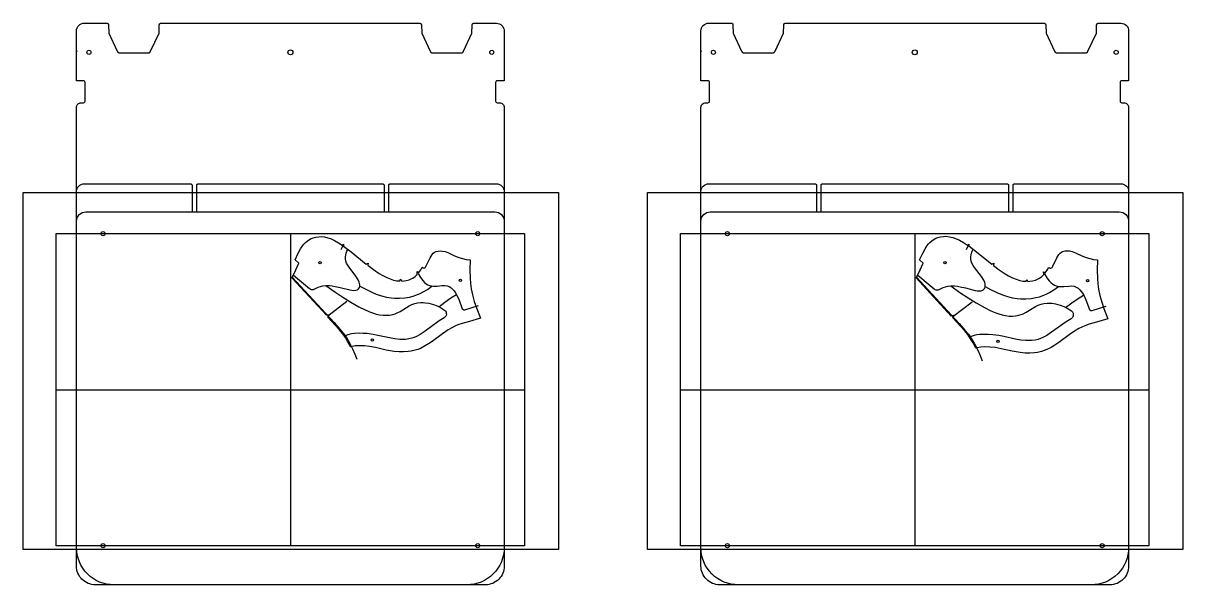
# Model space of a CAD drawing. Extents: x 1404 to 5287, y 970 to 2130.
# Drawn here: x 1745 to 2487, y 1770 to 2130 of the extents above; entities that cross this region are included whole.
import ezdxf

# ---------------------------------------------------------------- set-up
doc = ezdxf.new("R2010")
doc.units = 0
doc.header["$MEASUREMENT"] = 0
doc.layers.get('0').update_dxf_attribs({"linetype": 'CONTINUOUS'})
for name, color, linetype in [('1', 7, 'CONTINUOUS'), ('13', 7, 'CONTINUOUS'), ('8', 7, 'CONTINUOUS'), ('____78', 3, 'CONTINUOUS'), ('____79', 6, 'CONTINUOUS'), ('________', 1, 'CONTINUOUS'), ('___挂钉孔___', 3, 'CONTINUOUS'), ('车缝线', 5, 'CONTINUOUS')]:
    doc.layers.add(name, color=color, linetype=linetype)
doc.layers.get('0').off()
doc.styles.get("Standard").update_dxf_attribs({"font": 'txt', "bigfont": 'gbcbig.shx'})

# ---------------------------------------------------------------- blocks, each defined once
blk = doc.blocks.new('后领口内外-4_5', base_point=(-1770.46375, 203.25488))
at = {"layer": '1', "color": 7}
blk.add_lwpolyline([(-1713.7524, 215.7071), (-1714.771, 209.2848), (-1715.3831, 204.0239), (-1715.6053, 200.6294), (-1715.6459, 197.2307), (-1715.4237, 193.2556), (-1714.8395, 188.7804), (-1714.0413, 184.7057), (-1712.4651, 177.7672), (-1719.7494, 176.6345), (-1724.4807, 175.9978), (-1727.2865, 175.4547), (-1729.3787, 174.8791), (-1731.4287, 174.1626), (-1733.8757, 173.1212), (-1737.8376, 171.1265), (-1745.1117, 167.237), (-1747.6803, 165.9883), (-1750.3125, 164.8769), (-1753.2231, 163.9098), (-1754.9093, 163.4903), (-1756.6174, 163.1788), (-1759.225, 162.9294), (-1761.1943, 162.9067), (-1764.1477, 163.112), (-1767.0713, 163.5732), (-1770.1106, 164.2996), (-1772.5989, 165.0535), (-1775.0541, 165.9077), (-1781.6689, 168.4069), (-1785.376, 169.617), (-1788.5256, 170.4236), (-1791.7363, 170.9918), (-1794.2303, 171.2079), (-1796.4177, 171.1154), (-1797.2822, 170.9775), (-1798.5814, 174.5287), (-1799.8373, 177.4138), (-1801.2666, 180.2104), (-1802.9865, 183.0908), (-1809.0718, 192.036), (-1808.1854, 193.3796), (-1809.9232, 193.2709), (-1828.4623, 220.1639), (-1826.5909, 222.6671), (-1822.7924, 228.8776), (-1824.8281, 231.2905), (-1822.243, 235.2054), (-1820.4033, 237.7001), (-1818.7045, 239.6214), (-1817.7695, 240.4977), (-1816.7676, 241.2974), (-1815.5416, 242.0969), (-1813.8114, 242.9466), (-1812.6423, 243.3595), (-1811.4409, 243.6579), (-1809.6703, 243.8769), (-1807.7288, 243.8494), (-1806.2754, 243.6634), (-1804.1322, 243.1453), (-1802.0737, 242.374), (-1800.3848, 241.5289), (-1798.1525, 240.1174), (-1795.786, 238.2879), (-1793.6455, 236.3969), (-1792.6764, 236.8522), (-1792.9185, 235.711), (-1788.6296, 231.3364), (-1780.0515, 222.1876), (-1778.7781, 222.5965), (-1779.2158, 221.3262), (-1775.991, 218.1405), (-1772.6024, 215.1068), (-1770.6162, 213.5122), (-1768.2782, 211.8623), (-1766.2335, 210.6547), (-1764.09, 209.6445), (-1762.1801, 208.9703), (-1760.2079, 208.4922), (-1759.5437, 209.5896), (-1759.0214, 208.3108), (-1757.7615, 208.2068), (-1756.1958, 208.2091), (-1754.1591, 208.4525), (-1752.8834, 208.7663), (-1751.6511, 209.2129), (-1750.0452, 210.0504), (-1748.566, 211.1042), (-1748.4961, 213.006), (-1747.4481, 212.1039), (-1746.0381, 213.6625), (-1744.8889, 215.1949), (-1744.4615, 214.8136), (-1744.038, 214.6352), (-1743.5704, 214.5985), (-1743.1135, 214.7035), (-1742.7207, 214.9422), (-1742.1495, 215.6976), (-1738.9924, 220.49), (-1738.2113, 221.4841), (-1737.3447, 222.4097), (-1736.5317, 223.0926), (-1735.6239, 223.6258), (-1734.6075, 223.9555), (-1733.2267, 224.1031), (-1731.844, 224.0102), (-1730.4976, 223.7132), (-1728.8927, 223.1037), (-1726.9403, 222.0542), (-1723.2366, 219.6507), (-1720.7047, 218.1749), (-1718.4996, 217.1271), (-1716.2111, 216.2989), (-1713.7524, 215.7071)], dxfattribs=at)
at = {"layer": '13', "color": 7}
for centre in [(-1809.23596, 227.24919), (-1721.77185, 203.60796), (-1782.89111, 173.47896)]:
    blk.add_circle(centre, 0.75, dxfattribs=at)
at = {"layer": '8', "color": 1}
for points in [[(-1827.2324, 221.7561), (-1821.6787, 215.4326), (-1818.3201, 211.7824), (-1817.8967, 211.4091), (-1817.4048, 211.1161), (-1816.8596, 210.9252), (-1816.2886, 210.8375), (-1815.7167, 210.8649), (-1812.5085, 211.7847), (-1810.9912, 212.087), (-1809.4629, 212.2381), (-1807.5199, 212.1788), (-1805.329, 211.8309), (-1803.5157, 211.3736), (-1801.7288, 210.8176), (-1798.6547, 209.7045), (-1792.8484, 207.287), (-1791.5702, 206.8741), (-1790.2451, 206.5895), (-1789.0143, 206.5077), (-1787.968, 206.7116), (-1787.1512, 207.1839), (-1786.5043, 207.8916), (-1786.1304, 208.6943), (-1785.9569, 209.6952), (-1785.9723, 210.5658), (-1786.0977, 211.4315), (-1786.5475, 212.9963), (-1787.6704, 215.3978), (-1791.2222, 221.7036), (-1791.8881, 223.0758), (-1792.4697, 224.6497), (-1792.7559, 225.9801), (-1792.8053, 227.3225), (-1792.585, 228.6719), (-1792.231, 229.7805), (-1791.7668, 230.856), (-1791.1281, 232.0594), (-1790.4053, 233.201)], [(-1793.2805, 236.0553), (-1794.1411, 234.7935), (-1794.9178, 233.4759)], [(-1828.1345, 220.5701), (-1805.6976, 188.0241), (-1802.5555, 183.34), (-1800.8292, 180.4528), (-1799.2247, 177.2934), (-1797.738, 173.759), (-1796.3352, 169.6628), (-1795.3495, 166.1676), (-1794.4995, 162.6122)], [(-1807.5502, 212.1819), (-1802.4927, 207.3722), (-1797.7803, 203.2), (-1793.1904, 199.3896), (-1788.4523, 195.7502), (-1784.7495, 193.17), (-1781.6312, 191.298), (-1779.9099, 190.4149), (-1778.1382, 189.6295), (-1776.1174, 188.8939), (-1773.78, 188.2669), (-1771.795, 187.9354), (-1769.7888, 187.8031), (-1767.5685, 187.9129), (-1766.1577, 188.1296), (-1764.7753, 188.4622), (-1762.7721, 189.1598), (-1756.5958, 191.8176), (-1754.6725, 192.4407), (-1752.7034, 192.8596), (-1751.042, 193.0128), (-1748.8411, 192.9528), (-1747.434, 192.7683), (-1746.048, 192.4774), (-1743.7896, 191.7723), (-1741.0044, 190.5482), (-1738.8577, 189.3704), (-1736.8334, 188.0143), (-1734.5688, 186.0909), (-1733.9954, 185.3369), (-1733.6947, 184.5202), (-1733.6384, 183.9516), (-1733.6892, 183.378), (-1734.0054, 182.476), (-1734.3015, 182.0297), (-1734.673, 181.6548), (-1735.4785, 181.1541), (-1738.8463, 179.6063), (-1748.7449, 174.3645), (-1752.0437, 172.805), (-1754.6941, 171.8162), (-1756.2283, 171.3923), (-1757.7876, 171.0928), (-1759.7063, 170.9158), (-1761.8878, 170.9402), (-1763.7053, 171.1181), (-1765.5054, 171.4184), (-1768.5242, 172.1638), (-1771.8146, 173.2429), (-1778.96, 175.9344), (-1781.8356, 176.9061), (-1785.6691, 177.9785), (-1788.1707, 178.5195), (-1790.7026, 178.9248), (-1793.6412, 179.187), (-1795.5319, 179.1989), (-1797.4097, 179.0537), (-1799.8511, 178.5955)], [(-1786.1006, 208.7952), (-1783.002, 206.5169), (-1779.4215, 204.0968), (-1776.3301, 202.2623), (-1773.113, 200.6528), (-1770.0657, 199.4289), (-1767.2605, 198.5514), (-1765.1166, 198.0373), (-1761.9578, 197.5264), (-1758.5635, 197.312), (-1755.4912, 197.4271), (-1753.2008, 197.7028), (-1750.2329, 198.3017), (-1748.3584, 198.8241), (-1746.5178, 199.4506), (-1743.5482, 200.7103), (-1740.3245, 202.432)], [(-1747.9954, 211.5913), (-1746.8601, 208.8722), (-1745.7157, 206.7729), (-1744.6843, 205.3423), (-1743.8179, 204.4138), (-1742.7352, 203.537), (-1741.7367, 202.956), (-1740.6426, 202.5237), (-1739.3035, 202.2178), (-1737.0862, 201.9984), (-1734.0065, 201.8319), (-1732.1448, 201.589), (-1730.6119, 201.1591), (-1729.3943, 200.5373), (-1728.3632, 199.6773), (-1727.3702, 198.4645), (-1726.6637, 197.3207), (-1726.0543, 196.1139), (-1725.2876, 194.2497), (-1724.5117, 191.7758), (-1723.0918, 185.3279), (-1722.8907, 185.0034), (-1722.2665, 184.5521), (-1721.5201, 184.4679), (-1716.6549, 185.1885), (-1712.4893, 185.903)], [(-1809.0569, 192.8973), (-1795.5872, 200.3538)], [(-1737.7811, 188.6858), (-1733.5863, 191.0527), (-1729.2933, 193.2255), (-1725.5222, 194.8699)]]:
    blk.add_lwpolyline(points, dxfattribs=at)
at = {"flags": 2}
for tag, p in [('PIECE-NAME', (-1770.46375, 208.57819)), ('SIZE/WIDTH', (-1770.46375, 197.93158)), ('MATERIAL', (-1770.46375, 197.93158))]:
    blk.add_attdef(tag, p, '', height=0.15, dxfattribs=at)
blk = doc.blocks.new('后领口内外-5', base_point=(-1507.2822, 209.215))
at = {"layer": '1', "color": 7}
blk.add_lwpolyline([(-1449.5886, 221.8712), (-1450.6292, 215.3305), (-1451.2515, 209.9951), (-1451.4775, 206.5525), (-1451.5188, 203.1056), (-1451.293, 199.0741), (-1450.6989, 194.5355), (-1449.8872, 190.403), (-1448.3091, 183.4779), (-1455.7124, 182.3295), (-1460.5319, 181.6821), (-1463.39, 181.1304), (-1465.5276, 180.5439), (-1467.6222, 179.8138), (-1470.5253, 178.5644), (-1474.1541, 176.7275), (-1481.549, 172.7839), (-1484.1541, 171.5208), (-1486.8235, 170.3967), (-1489.7681, 169.4207), (-1491.4738, 168.9973), (-1493.2015, 168.683), (-1495.84, 168.4312), (-1497.8326, 168.4084), (-1500.8208, 168.6159), (-1503.7791, 169.0815), (-1506.8605, 169.8163), (-1509.3833, 170.5789), (-1511.8729, 171.4429), (-1518.6, 173.9777), (-1522.3815, 175.2088), (-1525.5942, 176.0292), (-1528.8688, 176.607), (-1531.4254, 176.8274), (-1533.6677, 176.7324), (-1534.5568, 176.5908), (-1535.868, 180.1508), (-1537.1335, 183.043), (-1538.5715, 185.8471), (-1540.3206, 188.7688), (-1546.5153, 197.8506), (-1545.6284, 199.1923), (-1547.368, 199.0846), (-1566.255, 226.411), (-1564.373, 228.9233), (-1560.5, 235.2393), (-1562.5371, 237.6483), (-1559.9083, 241.6184), (-1558.037, 244.149), (-1556.3203, 246.0867), (-1555.3649, 246.981), (-1554.3408, 247.7967), (-1553.0939, 248.6078), (-1551.3344, 249.4695), (-1550.1459, 249.8881), (-1548.9246, 250.1906), (-1547.1241, 250.4129), (-1545.1501, 250.3851), (-1543.6725, 250.1965), (-1541.4933, 249.6711), (-1539.3999, 248.8885), (-1537.6831, 248.0316), (-1535.4133, 246.6002), (-1533.0065, 244.7446), (-1530.7773, 242.7781), (-1529.808, 243.2336), (-1530.05, 242.0921), (-1525.7297, 237.6946), (-1517.001, 228.4093), (-1515.7258, 228.818), (-1516.1639, 227.5491), (-1512.8816, 224.3145), (-1509.433, 221.235), (-1507.4128, 219.6175), (-1505.0353, 217.9441), (-1502.9564, 216.7195), (-1500.7775, 215.6953), (-1498.8304, 215.01), (-1496.8201, 214.5248), (-1496.1558, 215.6226), (-1495.6335, 214.3439), (-1494.3425, 214.2372), (-1492.7507, 214.2395), (-1490.6799, 214.4862), (-1489.3827, 214.8044), (-1488.1294, 215.2576), (-1486.4899, 216.111), (-1484.98, 217.1857), (-1484.9121, 219.086), (-1483.8613, 218.1843), (-1482.4221, 219.7704), (-1481.2534, 221.3252), (-1480.8237, 220.9414), (-1480.4006, 220.7636), (-1479.9338, 220.7271), (-1479.4774, 220.8318), (-1479.085, 221.0699), (-1478.4982, 221.8475), (-1475.2866, 226.709), (-1474.4902, 227.7194), (-1473.6069, 228.66), (-1472.7756, 229.3563), (-1471.8479, 229.9), (-1470.808, 230.2369), (-1469.3958, 230.3878), (-1467.9844, 230.2931), (-1466.6099, 229.9902), (-1464.9745, 229.3705), (-1462.9844, 228.3036), (-1459.2169, 225.8658), (-1456.6454, 224.371), (-1454.4061, 223.3096), (-1452.0826, 222.4708), (-1449.5886, 221.8712)], dxfattribs=at)
at = {"layer": '13', "color": 7}
for centre in [(-1546.6829, 233.5497), (-1457.7478, 209.5732), (-1519.8947, 179.0173)]:
    blk.add_circle(centre, 0.75, dxfattribs=at)
at = {"layer": '8', "color": 1}
for points in [[(-1564.9376, 228.1199), (-1559.2032, 221.6069), (-1555.765, 217.8814), (-1555.3427, 217.5105), (-1554.8525, 217.219), (-1554.3096, 217.0288), (-1553.7411, 216.9409), (-1553.1714, 216.9673), (-1549.962, 217.8773), (-1548.443, 218.176), (-1546.9132, 218.3257), (-1544.9376, 218.2656), (-1542.7098, 217.9128), (-1540.8662, 217.4489), (-1539.0491, 216.8849), (-1535.9236, 215.7561), (-1530.019, 213.3044), (-1528.7194, 212.8857), (-1527.3723, 212.597), (-1526.121, 212.5139), (-1525.0571, 212.7208), (-1524.2327, 213.1949), (-1523.5686, 213.9175), (-1523.189, 214.7312), (-1523.0125, 215.7463), (-1523.028, 216.6294), (-1523.1552, 217.5076), (-1523.6125, 219.0949), (-1524.7544, 221.5301), (-1528.3657, 227.9249), (-1529.0427, 229.3165), (-1529.6343, 230.9128), (-1529.9253, 232.2622), (-1529.9756, 233.6238), (-1529.7515, 234.9924), (-1529.3915, 236.1167), (-1528.9197, 237.2073), (-1528.2704, 238.4279), (-1527.5358, 239.5856)], [(-1530.4124, 242.437), (-1532.0522, 239.8601)], [(-1565.9274, 226.8169), (-1543.0847, 193.7685), (-1539.8899, 189.0182), (-1538.1345, 186.0899), (-1536.5037, 182.8865), (-1534.9923, 179.3023), (-1533.5659, 175.1478), (-1532.5636, 171.6027), (-1531.6992, 167.9961)], [(-1544.9684, 218.2685), (-1539.8257, 213.3906), (-1535.0343, 209.1595), (-1530.3669, 205.2948), (-1525.5494, 201.6041), (-1521.7836, 198.987), (-1518.7174, 197.1456), (-1516.9165, 196.2187), (-1515.0618, 195.3966), (-1513.0067, 194.6506), (-1510.6301, 194.0147), (-1508.6118, 193.6785), (-1506.5721, 193.5443), (-1504.3146, 193.6557), (-1502.8801, 193.8755), (-1501.4742, 194.2128), (-1499.4376, 194.9202), (-1493.157, 197.6158), (-1491.2013, 198.2477), (-1489.1995, 198.6726), (-1487.5101, 198.828), (-1485.2722, 198.7672), (-1483.8416, 198.58), (-1482.4321, 198.2849), (-1480.136, 197.5698), (-1477.3038, 196.3284), (-1475.1211, 195.1341), (-1473.0625, 193.7586), (-1470.7119, 191.7618), (-1470.1389, 191.0067), (-1469.8391, 190.1891), (-1469.7836, 189.62), (-1469.8353, 189.0461), (-1470.1532, 188.1441), (-1470.4502, 187.6981), (-1470.8226, 187.3236), (-1471.6295, 186.8243), (-1475.0687, 185.2514), (-1485.1743, 179.9153), (-1488.5292, 178.3337), (-1491.2241, 177.3309), (-1492.7838, 176.9011), (-1494.3691, 176.5973), (-1496.3201, 176.4176), (-1498.5382, 176.4424), (-1500.3862, 176.6228), (-1502.2167, 176.9275), (-1505.2859, 177.6834), (-1508.6315, 178.7779), (-1515.8975, 181.5074), (-1518.8218, 182.493), (-1522.7198, 183.5806), (-1525.2633, 184.1293), (-1527.8376, 184.5402), (-1530.8257, 184.8063), (-1532.7479, 184.8182), (-1534.6573, 184.671), (-1537.1405, 184.2061)], [(-1484.4091, 217.6721), (-1483.2533, 214.9139), (-1482.1296, 212.8485), (-1481.0752, 211.3748), (-1480.1888, 210.4183), (-1479.0804, 209.5153), (-1478.0575, 208.9175), (-1476.9358, 208.4736), (-1475.5743, 208.1628), (-1473.3202, 207.9405), (-1470.1891, 207.7726), (-1468.2961, 207.5266), (-1466.7372, 207.0904), (-1465.4984, 206.459), (-1464.4506, 205.5869), (-1463.4409, 204.3571), (-1462.7223, 203.197), (-1462.1023, 201.9729), (-1461.3226, 200.0829), (-1460.5338, 197.574), (-1459.0878, 191.0181), (-1458.8867, 190.6939), (-1458.2629, 190.2429), (-1457.5171, 190.1587), (-1452.5449, 190.8927), (-1448.3093, 191.6174)], [(-1523.1587, 214.8344), (-1520.0073, 212.5234), (-1516.3661, 210.0688), (-1513.0225, 208.099), (-1509.9524, 206.5762), (-1506.8531, 205.3346), (-1504.0007, 204.4447), (-1501.8207, 203.9234), (-1498.6089, 203.4053), (-1495.158, 203.188), (-1492.0344, 203.3048), (-1489.7057, 203.5842), (-1486.6879, 204.1915), (-1484.7817, 204.7214), (-1482.9099, 205.3569), (-1479.8906, 206.6344), (-1476.6124, 208.3806)], [(-1546.5005, 198.7108), (-1532.8043, 206.2729)], [(-1474.0269, 194.4393), (-1469.761, 196.8401), (-1465.3958, 199.0437), (-1461.5616, 200.7112)]]:
    blk.add_lwpolyline(points, dxfattribs=at)
at = {"flags": 2}
for tag, p in [('PIECE-NAME', (-1507.2822, 214.5383)), ('SIZE/WIDTH', (-1507.2822, 203.8917)), ('MATERIAL', (-1507.2822, 203.8917))]:
    blk.add_attdef(tag, p, '', height=0.15, dxfattribs=at)

msp = doc.modelspace()

# ---------------------------------------------------------------- linework, layer by layer
at = {"layer": '____78', "color": 3}
for points in [[(1778.77, 2112.73), (1778.77, 2125.22, -0.414259), (1783.77, 2130.22), (1798.28, 2130.21), (1798.3, 2130.21), (1798.33, 2130.21), (1798.35, 2130.21), (1798.38, 2130.2), (1798.4, 2130.2), (1798.43, 2130.19), (1798.45, 2130.19), (1798.47, 2130.18), (1798.5, 2130.18), (1798.52, 2130.17), (1798.54, 2130.16), (1798.57, 2130.15), (1798.59, 2130.14), (1798.61, 2130.14), (1798.63, 2130.13), (1798.65, 2130.12), (1798.68, 2130.11), (1798.7, 2130.1), (1798.72, 2130.08), (1798.74, 2130.07), (1798.76, 2130.06), (1798.78, 2130.05), (1798.8, 2130.03), (1798.82, 2130.02), (1798.84, 2130.01), (1798.86, 2129.99), (1798.88, 2129.98), (1798.89, 2129.96), (1798.91, 2129.95), (1798.93, 2129.93), (1798.95, 2129.92), (1798.96, 2129.9), (1798.98, 2129.88), (1799, 2129.87), (1799.01, 2129.85), (1799.03, 2129.83), (1799.04, 2129.81), (1799.06, 2129.79), (1799.07, 2129.77), (1799.09, 2129.75), (1799.1, 2129.74), (1799.11, 2129.72), (1799.12, 2129.7), (1799.14, 2129.67), (1799.15, 2129.65), (1799.16, 2129.63), (1799.17, 2129.61), (1799.18, 2129.59), (1799.19, 2129.57), (1799.2, 2129.55), (1799.21, 2129.52), (1799.22, 2129.5), (1799.23, 2129.48), (1799.23, 2129.46), (1799.24, 2129.43), (1799.25, 2129.41), (1799.25, 2129.39), (1799.26, 2129.36), (1799.26, 2129.34), (1799.27, 2129.31), (1799.27, 2129.29), (1799.27, 2129.26), (1799.28, 2129.24), (1799.28, 2129.21), (1799.45, 2123.77), (1799.45, 2123.77), (1804.86, 2112.2), (1804.87, 2112.17), (1804.89, 2112.14), (1804.91, 2112.11), (1804.93, 2112.07), (1804.95, 2112.04), (1804.96, 2112.01), (1804.98, 2111.98), (1805.01, 2111.96), (1805.03, 2111.93), (1805.05, 2111.9), (1805.07, 2111.87), (1805.09, 2111.84), (1805.11, 2111.82), (1805.14, 2111.79), (1805.16, 2111.76), (1805.18, 2111.74), (1805.21, 2111.71), (1805.23, 2111.69), (1805.26, 2111.66), (1805.28, 2111.64), (1805.31, 2111.61), (1805.34, 2111.59), (1805.36, 2111.57), (1805.39, 2111.55), (1805.42, 2111.53), (1805.45, 2111.5), (1805.48, 2111.48), (1805.5, 2111.46), (1805.53, 2111.44), (1805.56, 2111.42), (1805.59, 2111.41), (1805.62, 2111.39), (1805.65, 2111.37), (1805.68, 2111.35), (1805.71, 2111.34), (1805.75, 2111.32), (1805.78, 2111.31), (1805.81, 2111.29), (1805.84, 2111.28), (1805.87, 2111.26), (1805.91, 2111.25), (1805.94, 2111.24), (1805.97, 2111.23), (1806, 2111.21), (1806.04, 2111.2), (1806.07, 2111.19), (1806.11, 2111.18), (1806.14, 2111.17), (1806.17, 2111.17), (1806.21, 2111.16), (1806.24, 2111.15), (1806.28, 2111.14), (1806.31, 2111.14), (1806.35, 2111.13), (1806.38, 2111.13), (1806.42, 2111.12), (1806.46, 2111.12), (1806.49, 2111.12), (1806.53, 2111.11), (1806.56, 2111.11), (1806.6, 2111.11), (1824.46, 2111.11), (1824.54, 2111.11), (1824.57, 2111.11), (1824.61, 2111.12), (1824.64, 2111.12), (1824.68, 2111.12), (1824.72, 2111.13), (1824.75, 2111.13), (1824.79, 2111.14), (1824.82, 2111.14), (1824.86, 2111.15), (1824.89, 2111.16), (1824.93, 2111.16), (1824.96, 2111.17), (1824.99, 2111.18), (1825.03, 2111.19), (1825.06, 2111.2), (1825.1, 2111.21), (1825.13, 2111.22), (1825.16, 2111.24), (1825.2, 2111.25), (1825.23, 2111.26), (1825.26, 2111.28), (1825.29, 2111.29), (1825.32, 2111.3), (1825.36, 2111.32), (1825.39, 2111.34), (1825.42, 2111.35), (1825.45, 2111.37), (1825.48, 2111.39), (1825.51, 2111.4), (1825.54, 2111.42), (1825.57, 2111.44), (1825.6, 2111.46), (1825.63, 2111.48), (1825.65, 2111.5), (1825.68, 2111.52), (1825.71, 2111.55), (1825.74, 2111.57), (1825.76, 2111.59), (1825.79, 2111.61), (1825.82, 2111.64), (1825.84, 2111.66), (1825.87, 2111.69), (1825.89, 2111.71), (1825.92, 2111.74), (1825.94, 2111.76), (1825.96, 2111.79), (1825.99, 2111.81), (1826.01, 2111.84), (1826.03, 2111.87), (1826.05, 2111.9), (1826.08, 2111.93), (1826.1, 2111.95), (1826.12, 2111.98), (1826.14, 2112.01), (1826.16, 2112.04), (1826.17, 2112.07), (1826.19, 2112.11), (1826.21, 2112.14), (1826.23, 2112.17), (1826.24, 2112.2), (1826.26, 2112.23), (1831.64, 2123.77), (1831.82, 2129.21), (1831.82, 2129.24), (1831.82, 2129.26), (1831.83, 2129.29), (1831.83, 2129.31), (1831.84, 2129.33), (1831.84, 2129.36), (1831.85, 2129.38), (1831.85, 2129.41), (1831.86, 2129.43), (1831.87, 2129.45), (1831.88, 2129.47), (1831.89, 2129.5), (1831.89, 2129.52), (1831.9, 2129.54), (1831.91, 2129.56), (1831.92, 2129.58), (1831.93, 2129.6), (1831.95, 2129.63), (1831.96, 2129.65), (1831.97, 2129.67), (1831.98, 2129.69), (1831.99, 2129.71), (1832.01, 2129.73), (1832.02, 2129.74), (1832.03, 2129.76), (1832.05, 2129.78), (1832.06, 2129.8), (1832.08, 2129.82), (1832.09, 2129.84), (1832.11, 2129.85), (1832.12, 2129.87), (1832.14, 2129.89), (1832.16, 2129.9), (1832.18, 2129.92), (1832.19, 2129.94), (1832.21, 2129.95), (1832.23, 2129.97), (1832.25, 2129.98), (1832.27, 2130), (1832.28, 2130.01), (1832.3, 2130.02), (1832.32, 2130.04), (1832.34, 2130.05), (1832.36, 2130.06), (1832.38, 2130.07), (1832.4, 2130.08), (1832.43, 2130.1), (1832.45, 2130.11), (1832.47, 2130.12), (1832.49, 2130.13), (1832.51, 2130.13), (1832.53, 2130.14), (1832.56, 2130.15), (1832.58, 2130.16), (1832.6, 2130.17), (1832.62, 2130.17), (1832.65, 2130.18), (1832.67, 2130.19), (1832.69, 2130.19), (1832.72, 2130.2), (1832.74, 2130.2), (1832.77, 2130.21), (1832.79, 2130.21), (1832.82, 2130.21), (1998.73, 2130.21), (1998.77, 2130.2), (1998.82, 2130.18), (1998.86, 2130.17), (1998.9, 2130.15), (1998.95, 2130.13), (1998.99, 2130.11), (1999.03, 2130.09), (1999.07, 2130.07), (1999.11, 2130.04), (1999.15, 2130.02), (1999.18, 2129.99), (1999.22, 2129.96), (1999.26, 2129.93), (1999.29, 2129.9), (1999.32, 2129.87), (1999.36, 2129.84), (1999.39, 2129.81), (1999.42, 2129.78), (1999.45, 2129.74), (1999.48, 2129.71), (1999.51, 2129.67), (1999.53, 2129.63), (1999.56, 2129.59), (1999.58, 2129.55), (1999.6, 2129.51), (1999.63, 2129.47), (1999.65, 2129.43), (1999.67, 2129.39), (1999.68, 2129.35), (1999.7, 2129.3), (1999.71, 2129.26), (1999.73, 2129.21), (1999.9, 2123.77), (1999.9, 2123.77), (2005.31, 2112.2), (2005.33, 2112.17), (2005.34, 2112.13), (2005.36, 2112.1), (2005.38, 2112.07), (2005.4, 2112.04), (2005.42, 2112.01), (2005.44, 2111.98), (2005.46, 2111.95), (2005.48, 2111.92), (2005.5, 2111.89), (2005.52, 2111.87), (2005.55, 2111.84), (2005.57, 2111.81), (2005.59, 2111.79), (2005.62, 2111.76), (2005.64, 2111.73), (2005.66, 2111.71), (2005.69, 2111.68), (2005.71, 2111.66), (2005.74, 2111.63), (2005.77, 2111.61), (2005.79, 2111.59), (2005.82, 2111.57), (2005.85, 2111.54), (2005.87, 2111.52), (2005.9, 2111.5), (2005.93, 2111.48), (2005.96, 2111.46), (2005.99, 2111.44), (2006.02, 2111.42), (2006.05, 2111.4), (2006.08, 2111.38), (2006.11, 2111.37), (2006.14, 2111.35), (2006.17, 2111.33), (2006.2, 2111.32), (2006.23, 2111.3), (2006.26, 2111.29), (2006.29, 2111.27), (2006.33, 2111.26), (2006.36, 2111.25), (2006.39, 2111.23), (2006.43, 2111.22), (2006.46, 2111.21), (2006.49, 2111.2), (2006.53, 2111.19), (2006.56, 2111.18), (2006.59, 2111.17), (2006.63, 2111.16), (2006.66, 2111.15), (2006.7, 2111.15), (2006.73, 2111.14), (2006.77, 2111.13), (2006.8, 2111.13), (2006.84, 2111.12), (2006.87, 2111.12), (2006.91, 2111.12), (2006.95, 2111.11), (2006.98, 2111.11), (2007.02, 2111.11), (2007.05, 2111.11), (2024.92, 2111.11), (2025, 2111.11), (2025.03, 2111.11), (2025.07, 2111.11), (2025.1, 2111.12), (2025.14, 2111.12), (2025.18, 2111.12), (2025.21, 2111.13), (2025.25, 2111.14), (2025.28, 2111.14), (2025.32, 2111.15), (2025.35, 2111.16), (2025.39, 2111.16), (2025.42, 2111.17), (2025.45, 2111.18), (2025.49, 2111.19), (2025.52, 2111.2), (2025.56, 2111.21), (2025.59, 2111.22), (2025.62, 2111.23), (2025.66, 2111.25), (2025.69, 2111.26), (2025.72, 2111.27), (2025.75, 2111.29), (2025.78, 2111.3), (2025.82, 2111.32), (2025.85, 2111.33), (2025.88, 2111.35), (2025.91, 2111.37), (2025.94, 2111.39), (2025.97, 2111.4), (2026, 2111.42), (2026.03, 2111.44), (2026.06, 2111.46), (2026.09, 2111.48), (2026.11, 2111.5), (2026.14, 2111.52), (2026.17, 2111.54), (2026.2, 2111.57), (2026.22, 2111.59), (2026.25, 2111.61), (2026.28, 2111.64), (2026.3, 2111.66), (2026.33, 2111.68), (2026.35, 2111.71), (2026.38, 2111.73), (2026.4, 2111.76), (2026.42, 2111.79), (2026.45, 2111.81), (2026.47, 2111.84), (2026.49, 2111.87), (2026.51, 2111.9), (2026.54, 2111.93), (2026.56, 2111.95), (2026.58, 2111.98), (2026.6, 2112.01), (2026.62, 2112.04), (2026.63, 2112.07), (2026.65, 2112.1), (2026.67, 2112.14), (2026.69, 2112.17), (2026.7, 2112.2), (2026.72, 2112.23), (2032.09, 2123.77), (2032.09, 2123.77), (2032.27, 2129.21), (2032.27, 2129.24), (2032.27, 2129.26), (2032.28, 2129.29), (2032.28, 2129.31), (2032.29, 2129.33), (2032.3, 2129.36), (2032.3, 2129.38), (2032.31, 2129.4), (2032.32, 2129.42), (2032.32, 2129.45), (2032.33, 2129.47), (2032.34, 2129.49), (2032.35, 2129.51), (2032.36, 2129.54), (2032.37, 2129.56), (2032.38, 2129.58), (2032.39, 2129.6), (2032.4, 2129.62), (2032.41, 2129.64), (2032.43, 2129.66), (2032.44, 2129.68), (2032.45, 2129.7), (2032.47, 2129.72), (2032.48, 2129.74), (2032.49, 2129.76), (2032.51, 2129.77), (2032.52, 2129.79), (2032.54, 2129.81), (2032.55, 2129.83), (2032.57, 2129.85), (2032.58, 2129.86), (2032.6, 2129.88), (2032.62, 2129.9), (2032.63, 2129.91), (2032.65, 2129.93), (2032.67, 2129.94), (2032.69, 2129.96), (2032.7, 2129.97), (2032.72, 2129.99), (2032.74, 2130), (2032.76, 2130.01), (2032.78, 2130.03), (2032.8, 2130.04), (2032.82, 2130.05), (2032.84, 2130.06), (2032.86, 2130.08), (2032.88, 2130.09), (2032.9, 2130.1), (2032.92, 2130.11), (2032.94, 2130.12), (2032.97, 2130.13), (2032.99, 2130.14), (2033.01, 2130.15), (2033.03, 2130.15), (2033.05, 2130.16), (2033.08, 2130.17), (2033.1, 2130.18), (2033.12, 2130.18), (2033.15, 2130.19), (2033.17, 2130.2), (2033.19, 2130.2), (2033.22, 2130.21), (2033.24, 2130.21), (2033.27, 2130.21), (2047.77, 2130.21, -0.414214), (2052.77, 2125.21), (2052.77, 2100.25), (2052.77, 2093.25), (2048.27, 2093.25, 0.414214), (2047.27, 2092.25), (2047.27, 2080.25, 0.414214), (2048.27, 2079.25), (2049.77, 2079.25, -0.414214), (2052.77, 2076.25), (2052.77, 1908.27), (2052.77, 1794.18, -0.415288), (2028.77, 1770.21), (1802.77, 1770.21, -0.415288), (1778.77, 1794.18), (1778.77, 1794.38), (1778.77, 1825.23), (1778.77, 2076.25, -0.414214), (1781.77, 2079.25), (1783.27, 2079.25, 0.414214), (1784.27, 2080.25), (1784.27, 2092.25, 0.414214), (1783.27, 2093.25), (1778.77, 2093.25), (1778.77, 2100.25), (1778.77, 2112.53), (1778.97, 2112.53), (1778.97, 2111.98)], [(2178.77, 2112.73), (2178.77, 2125.22, -0.414259), (2183.77, 2130.22), (2198.28, 2130.21), (2198.3, 2130.21), (2198.33, 2130.21), (2198.35, 2130.21), (2198.38, 2130.2), (2198.4, 2130.2), (2198.43, 2130.19), (2198.45, 2130.19), (2198.47, 2130.18), (2198.5, 2130.18), (2198.52, 2130.17), (2198.54, 2130.16), (2198.57, 2130.15), (2198.59, 2130.14), (2198.61, 2130.14), (2198.63, 2130.13), (2198.65, 2130.12), (2198.68, 2130.11), (2198.7, 2130.1), (2198.72, 2130.08), (2198.74, 2130.07), (2198.76, 2130.06), (2198.78, 2130.05), (2198.8, 2130.03), (2198.82, 2130.02), (2198.84, 2130.01), (2198.86, 2129.99), (2198.88, 2129.98), (2198.89, 2129.96), (2198.91, 2129.95), (2198.93, 2129.93), (2198.95, 2129.92), (2198.96, 2129.9), (2198.98, 2129.88), (2199, 2129.87), (2199.01, 2129.85), (2199.03, 2129.83), (2199.04, 2129.81), (2199.06, 2129.79), (2199.07, 2129.77), (2199.09, 2129.75), (2199.1, 2129.74), (2199.11, 2129.72), (2199.12, 2129.7), (2199.14, 2129.67), (2199.15, 2129.65), (2199.16, 2129.63), (2199.17, 2129.61), (2199.18, 2129.59), (2199.19, 2129.57), (2199.2, 2129.55), (2199.21, 2129.52), (2199.22, 2129.5), (2199.23, 2129.48), (2199.23, 2129.46), (2199.24, 2129.43), (2199.25, 2129.41), (2199.25, 2129.39), (2199.26, 2129.36), (2199.26, 2129.34), (2199.27, 2129.31), (2199.27, 2129.29), (2199.27, 2129.26), (2199.28, 2129.24), (2199.28, 2129.21), (2199.45, 2123.77), (2199.45, 2123.77), (2204.86, 2112.2), (2204.87, 2112.17), (2204.89, 2112.14), (2204.91, 2112.11), (2204.93, 2112.07), (2204.95, 2112.04), (2204.96, 2112.01), (2204.98, 2111.98), (2205.01, 2111.96), (2205.03, 2111.93), (2205.05, 2111.9), (2205.07, 2111.87), (2205.09, 2111.84), (2205.11, 2111.82), (2205.14, 2111.79), (2205.16, 2111.76), (2205.18, 2111.74), (2205.21, 2111.71), (2205.23, 2111.69), (2205.26, 2111.66), (2205.28, 2111.64), (2205.31, 2111.61), (2205.34, 2111.59), (2205.36, 2111.57), (2205.39, 2111.55), (2205.42, 2111.53), (2205.45, 2111.5), (2205.48, 2111.48), (2205.5, 2111.46), (2205.53, 2111.44), (2205.56, 2111.42), (2205.59, 2111.41), (2205.62, 2111.39), (2205.65, 2111.37), (2205.68, 2111.35), (2205.71, 2111.34), (2205.75, 2111.32), (2205.78, 2111.31), (2205.81, 2111.29), (2205.84, 2111.28), (2205.87, 2111.26), (2205.91, 2111.25), (2205.94, 2111.24), (2205.97, 2111.23), (2206, 2111.21), (2206.04, 2111.2), (2206.07, 2111.19), (2206.11, 2111.18), (2206.14, 2111.17), (2206.17, 2111.17), (2206.21, 2111.16), (2206.24, 2111.15), (2206.28, 2111.14), (2206.31, 2111.14), (2206.35, 2111.13), (2206.38, 2111.13), (2206.42, 2111.12), (2206.46, 2111.12), (2206.49, 2111.12), (2206.53, 2111.11), (2206.56, 2111.11), (2206.6, 2111.11), (2224.46, 2111.11), (2224.54, 2111.11), (2224.57, 2111.11), (2224.61, 2111.12), (2224.64, 2111.12), (2224.68, 2111.12), (2224.72, 2111.13), (2224.75, 2111.13), (2224.79, 2111.14), (2224.82, 2111.14), (2224.86, 2111.15), (2224.89, 2111.16), (2224.93, 2111.16), (2224.96, 2111.17), (2224.99, 2111.18), (2225.03, 2111.19), (2225.06, 2111.2), (2225.1, 2111.21), (2225.13, 2111.22), (2225.16, 2111.24), (2225.2, 2111.25), (2225.23, 2111.26), (2225.26, 2111.28), (2225.29, 2111.29), (2225.32, 2111.3), (2225.36, 2111.32), (2225.39, 2111.34), (2225.42, 2111.35), (2225.45, 2111.37), (2225.48, 2111.39), (2225.51, 2111.4), (2225.54, 2111.42), (2225.57, 2111.44), (2225.6, 2111.46), (2225.63, 2111.48), (2225.65, 2111.5), (2225.68, 2111.52), (2225.71, 2111.55), (2225.74, 2111.57), (2225.76, 2111.59), (2225.79, 2111.61), (2225.82, 2111.64), (2225.84, 2111.66), (2225.87, 2111.69), (2225.89, 2111.71), (2225.92, 2111.74), (2225.94, 2111.76), (2225.96, 2111.79), (2225.99, 2111.81), (2226.01, 2111.84), (2226.03, 2111.87), (2226.05, 2111.9), (2226.08, 2111.93), (2226.1, 2111.95), (2226.12, 2111.98), (2226.14, 2112.01), (2226.16, 2112.04), (2226.17, 2112.07), (2226.19, 2112.11), (2226.21, 2112.14), (2226.23, 2112.17), (2226.24, 2112.2), (2226.26, 2112.23), (2231.64, 2123.77), (2231.82, 2129.21), (2231.82, 2129.24), (2231.82, 2129.26), (2231.83, 2129.29), (2231.83, 2129.31), (2231.84, 2129.33), (2231.84, 2129.36), (2231.85, 2129.38), (2231.85, 2129.41), (2231.86, 2129.43), (2231.87, 2129.45), (2231.88, 2129.47), (2231.89, 2129.5), (2231.89, 2129.52), (2231.9, 2129.54), (2231.91, 2129.56), (2231.92, 2129.58), (2231.93, 2129.6), (2231.95, 2129.63), (2231.96, 2129.65), (2231.97, 2129.67), (2231.98, 2129.69), (2231.99, 2129.71), (2232.01, 2129.73), (2232.02, 2129.74), (2232.03, 2129.76), (2232.05, 2129.78), (2232.06, 2129.8), (2232.08, 2129.82), (2232.09, 2129.84), (2232.11, 2129.85), (2232.12, 2129.87), (2232.14, 2129.89), (2232.16, 2129.9), (2232.18, 2129.92), (2232.19, 2129.94), (2232.21, 2129.95), (2232.23, 2129.97), (2232.25, 2129.98), (2232.27, 2130), (2232.28, 2130.01), (2232.3, 2130.02), (2232.32, 2130.04), (2232.34, 2130.05), (2232.36, 2130.06), (2232.38, 2130.07), (2232.4, 2130.08), (2232.43, 2130.1), (2232.45, 2130.11), (2232.47, 2130.12), (2232.49, 2130.13), (2232.51, 2130.13), (2232.53, 2130.14), (2232.56, 2130.15), (2232.58, 2130.16), (2232.6, 2130.17), (2232.62, 2130.17), (2232.65, 2130.18), (2232.67, 2130.19), (2232.69, 2130.19), (2232.72, 2130.2), (2232.74, 2130.2), (2232.77, 2130.21), (2232.79, 2130.21), (2232.82, 2130.21), (2398.73, 2130.21), (2398.77, 2130.2), (2398.82, 2130.18), (2398.86, 2130.17), (2398.9, 2130.15), (2398.95, 2130.13), (2398.99, 2130.11), (2399.03, 2130.09), (2399.07, 2130.07), (2399.11, 2130.04), (2399.15, 2130.02), (2399.18, 2129.99), (2399.22, 2129.96), (2399.26, 2129.93), (2399.29, 2129.9), (2399.32, 2129.87), (2399.36, 2129.84), (2399.39, 2129.81), (2399.42, 2129.78), (2399.45, 2129.74), (2399.48, 2129.71), (2399.51, 2129.67), (2399.53, 2129.63), (2399.56, 2129.59), (2399.58, 2129.55), (2399.6, 2129.51), (2399.63, 2129.47), (2399.65, 2129.43), (2399.67, 2129.39), (2399.68, 2129.35), (2399.7, 2129.3), (2399.71, 2129.26), (2399.73, 2129.21), (2399.9, 2123.77), (2399.9, 2123.77), (2405.31, 2112.2), (2405.33, 2112.17), (2405.34, 2112.13), (2405.36, 2112.1), (2405.38, 2112.07), (2405.4, 2112.04), (2405.42, 2112.01), (2405.44, 2111.98), (2405.46, 2111.95), (2405.48, 2111.92), (2405.5, 2111.89), (2405.52, 2111.87), (2405.55, 2111.84), (2405.57, 2111.81), (2405.59, 2111.79), (2405.62, 2111.76), (2405.64, 2111.73), (2405.66, 2111.71), (2405.69, 2111.68), (2405.71, 2111.66), (2405.74, 2111.63), (2405.77, 2111.61), (2405.79, 2111.59), (2405.82, 2111.57), (2405.85, 2111.54), (2405.87, 2111.52), (2405.9, 2111.5), (2405.93, 2111.48), (2405.96, 2111.46), (2405.99, 2111.44), (2406.02, 2111.42), (2406.05, 2111.4), (2406.08, 2111.38), (2406.11, 2111.37), (2406.14, 2111.35), (2406.17, 2111.33), (2406.2, 2111.32), (2406.23, 2111.3), (2406.26, 2111.29), (2406.29, 2111.27), (2406.33, 2111.26), (2406.36, 2111.25), (2406.39, 2111.23), (2406.43, 2111.22), (2406.46, 2111.21), (2406.49, 2111.2), (2406.53, 2111.19), (2406.56, 2111.18), (2406.59, 2111.17), (2406.63, 2111.16), (2406.66, 2111.15), (2406.7, 2111.15), (2406.73, 2111.14), (2406.77, 2111.13), (2406.8, 2111.13), (2406.84, 2111.12), (2406.87, 2111.12), (2406.91, 2111.12), (2406.95, 2111.11), (2406.98, 2111.11), (2407.02, 2111.11), (2407.05, 2111.11), (2424.92, 2111.11), (2425, 2111.11), (2425.03, 2111.11), (2425.07, 2111.11), (2425.1, 2111.12), (2425.14, 2111.12), (2425.18, 2111.12), (2425.21, 2111.13), (2425.25, 2111.14), (2425.28, 2111.14), (2425.32, 2111.15), (2425.35, 2111.16), (2425.39, 2111.16), (2425.42, 2111.17), (2425.45, 2111.18), (2425.49, 2111.19), (2425.52, 2111.2), (2425.56, 2111.21), (2425.59, 2111.22), (2425.62, 2111.23), (2425.66, 2111.25), (2425.69, 2111.26), (2425.72, 2111.27), (2425.75, 2111.29), (2425.78, 2111.3), (2425.82, 2111.32), (2425.85, 2111.33), (2425.88, 2111.35), (2425.91, 2111.37), (2425.94, 2111.39), (2425.97, 2111.4), (2426, 2111.42), (2426.03, 2111.44), (2426.06, 2111.46), (2426.09, 2111.48), (2426.11, 2111.5), (2426.14, 2111.52), (2426.17, 2111.54), (2426.2, 2111.57), (2426.22, 2111.59), (2426.25, 2111.61), (2426.28, 2111.64), (2426.3, 2111.66), (2426.33, 2111.68), (2426.35, 2111.71), (2426.38, 2111.73), (2426.4, 2111.76), (2426.42, 2111.79), (2426.45, 2111.81), (2426.47, 2111.84), (2426.49, 2111.87), (2426.51, 2111.9), (2426.54, 2111.93), (2426.56, 2111.95), (2426.58, 2111.98), (2426.6, 2112.01), (2426.62, 2112.04), (2426.63, 2112.07), (2426.65, 2112.1), (2426.67, 2112.14), (2426.69, 2112.17), (2426.7, 2112.2), (2426.72, 2112.23), (2432.09, 2123.77), (2432.09, 2123.77), (2432.27, 2129.21), (2432.27, 2129.24), (2432.27, 2129.26), (2432.28, 2129.29), (2432.28, 2129.31), (2432.29, 2129.33), (2432.3, 2129.36), (2432.3, 2129.38), (2432.31, 2129.4), (2432.32, 2129.42), (2432.32, 2129.45), (2432.33, 2129.47), (2432.34, 2129.49), (2432.35, 2129.51), (2432.36, 2129.54), (2432.37, 2129.56), (2432.38, 2129.58), (2432.39, 2129.6), (2432.4, 2129.62), (2432.41, 2129.64), (2432.43, 2129.66), (2432.44, 2129.68), (2432.45, 2129.7), (2432.47, 2129.72), (2432.48, 2129.74), (2432.49, 2129.76), (2432.51, 2129.77), (2432.52, 2129.79), (2432.54, 2129.81), (2432.55, 2129.83), (2432.57, 2129.85), (2432.58, 2129.86), (2432.6, 2129.88), (2432.62, 2129.9), (2432.63, 2129.91), (2432.65, 2129.93), (2432.67, 2129.94), (2432.69, 2129.96), (2432.7, 2129.97), (2432.72, 2129.99), (2432.74, 2130), (2432.76, 2130.01), (2432.78, 2130.03), (2432.8, 2130.04), (2432.82, 2130.05), (2432.84, 2130.06), (2432.86, 2130.08), (2432.88, 2130.09), (2432.9, 2130.1), (2432.92, 2130.11), (2432.94, 2130.12), (2432.97, 2130.13), (2432.99, 2130.14), (2433.01, 2130.15), (2433.03, 2130.15), (2433.05, 2130.16), (2433.08, 2130.17), (2433.1, 2130.18), (2433.12, 2130.18), (2433.15, 2130.19), (2433.17, 2130.2), (2433.19, 2130.2), (2433.22, 2130.21), (2433.24, 2130.21), (2433.27, 2130.21), (2447.77, 2130.21, -0.414214), (2452.77, 2125.21), (2452.77, 2100.25), (2452.77, 2093.25), (2448.27, 2093.25, 0.414214), (2447.27, 2092.25), (2447.27, 2080.25, 0.414214), (2448.27, 2079.25), (2449.77, 2079.25, -0.414214), (2452.77, 2076.25), (2452.77, 1908.27), (2452.77, 1794.18, -0.415288), (2428.77, 1770.21), (2202.77, 1770.21, -0.415288), (2178.77, 1794.18), (2178.77, 1794.38), (2178.77, 1825.23), (2178.77, 2076.25, -0.414214), (2181.77, 2079.25), (2183.27, 2079.25, 0.414214), (2184.27, 2080.25), (2184.27, 2092.25, 0.414214), (2183.27, 2093.25), (2178.77, 2093.25), (2178.77, 2100.25), (2178.77, 2112.53), (2178.97, 2112.53), (2178.97, 2111.98)]]:
    msp.add_lwpolyline(points, format="xyb", dxfattribs=at)
at = {"layer": '____78'}
for points in [[(1915.77, 2009.28), (1978.77, 2009.28), (1978.77, 2026.28), (1978.77, 2026.3), (1978.77, 2026.33), (1978.77, 2026.35), (1978.78, 2026.37), (1978.78, 2026.4), (1978.78, 2026.42), (1978.78, 2026.45), (1978.79, 2026.47), (1978.79, 2026.5), (1978.8, 2026.52), (1978.81, 2026.54), (1978.81, 2026.57), (1978.82, 2026.59), (1978.83, 2026.61), (1978.84, 2026.64), (1978.85, 2026.66), (1978.86, 2026.68), (1978.87, 2026.7), (1978.88, 2026.72), (1978.89, 2026.75), (1978.9, 2026.77), (1978.91, 2026.79), (1978.92, 2026.81), (1978.94, 2026.83), (1978.95, 2026.85), (1978.97, 2026.87), (1978.98, 2026.89), (1979, 2026.91), (1979.01, 2026.93), (1979.03, 2026.95), (1979.05, 2026.96), (1979.06, 2026.98), (1979.08, 2027), (1979.1, 2027.02), (1979.12, 2027.03), (1979.14, 2027.05), (1979.15, 2027.06), (1979.17, 2027.08), (1979.19, 2027.09), (1979.21, 2027.11), (1979.24, 2027.12), (1979.26, 2027.13), (1979.28, 2027.15), (1979.3, 2027.16), (1979.32, 2027.17), (1979.34, 2027.18), (1979.36, 2027.19), (1979.39, 2027.2), (1979.41, 2027.21), (1979.43, 2027.22), (1979.46, 2027.22), (1979.48, 2027.23), (1979.5, 2027.24), (1979.53, 2027.25), (1979.55, 2027.25), (1979.57, 2027.26), (1979.6, 2027.26), (1979.62, 2027.26), (1979.65, 2027.27), (1979.67, 2027.27), (1979.7, 2027.27), (1979.72, 2027.27), (1979.75, 2027.28), (1979.77, 2027.28), (2047.77, 2027.28, -0.414214), (2052.77, 2022.28), (2052.77, 1908.31), (2052.77, 1782.25, -0.414214), (2040.77, 1770.25), (1790.77, 1770.25, -0.414214), (1778.77, 1782.25), (1778.77, 1782.45), (1778.77, 1798.61), (1778.77, 2022.28, -0.414214), (1783.77, 2027.28), (1851.8, 2027.28), (1851.82, 2027.27), (1851.85, 2027.27), (1851.87, 2027.27), (1851.9, 2027.27), (1851.92, 2027.26), (1851.95, 2027.26), (1851.97, 2027.26), (1851.99, 2027.25), (1852.02, 2027.25), (1852.04, 2027.24), (1852.06, 2027.23), (1852.09, 2027.23), (1852.11, 2027.22), (1852.13, 2027.21), (1852.16, 2027.2), (1852.18, 2027.19), (1852.2, 2027.18), (1852.22, 2027.17), (1852.24, 2027.16), (1852.27, 2027.15), (1852.29, 2027.13), (1852.31, 2027.12), (1852.33, 2027.11), (1852.35, 2027.09), (1852.37, 2027.08), (1852.39, 2027.07), (1852.41, 2027.05), (1852.43, 2027.03), (1852.45, 2027.02), (1852.46, 2027), (1852.48, 2026.98), (1852.5, 2026.97), (1852.52, 2026.95), (1852.53, 2026.93), (1852.55, 2026.91), (1852.56, 2026.89), (1852.58, 2026.87), (1852.59, 2026.85), (1852.61, 2026.83), (1852.62, 2026.81), (1852.63, 2026.79), (1852.64, 2026.77), (1852.66, 2026.75), (1852.67, 2026.73), (1852.68, 2026.7), (1852.69, 2026.68), (1852.7, 2026.66), (1852.71, 2026.64), (1852.72, 2026.61), (1852.72, 2026.59), (1852.73, 2026.57), (1852.74, 2026.54), (1852.74, 2026.52), (1852.75, 2026.5), (1852.75, 2026.47), (1852.76, 2026.45), (1852.76, 2026.42), (1852.77, 2026.4), (1852.77, 2026.37), (1852.77, 2026.35), (1852.77, 2026.33), (1852.77, 2026.3), (1852.77, 2026.28), (1852.77, 2009.28), (1915.57, 2009.28), (1915.57, 2009.08)], [(2315.77, 2009.28), (2378.77, 2009.28), (2378.77, 2026.28), (2378.77, 2026.3), (2378.77, 2026.33), (2378.77, 2026.35), (2378.78, 2026.37), (2378.78, 2026.4), (2378.78, 2026.42), (2378.78, 2026.45), (2378.79, 2026.47), (2378.79, 2026.5), (2378.8, 2026.52), (2378.81, 2026.54), (2378.81, 2026.57), (2378.82, 2026.59), (2378.83, 2026.61), (2378.84, 2026.64), (2378.85, 2026.66), (2378.86, 2026.68), (2378.87, 2026.7), (2378.88, 2026.72), (2378.89, 2026.75), (2378.9, 2026.77), (2378.91, 2026.79), (2378.92, 2026.81), (2378.94, 2026.83), (2378.95, 2026.85), (2378.97, 2026.87), (2378.98, 2026.89), (2379, 2026.91), (2379.01, 2026.93), (2379.03, 2026.95), (2379.05, 2026.96), (2379.06, 2026.98), (2379.08, 2027), (2379.1, 2027.02), (2379.12, 2027.03), (2379.14, 2027.05), (2379.15, 2027.06), (2379.17, 2027.08), (2379.19, 2027.09), (2379.21, 2027.11), (2379.24, 2027.12), (2379.26, 2027.13), (2379.28, 2027.15), (2379.3, 2027.16), (2379.32, 2027.17), (2379.34, 2027.18), (2379.36, 2027.19), (2379.39, 2027.2), (2379.41, 2027.21), (2379.43, 2027.22), (2379.46, 2027.22), (2379.48, 2027.23), (2379.5, 2027.24), (2379.53, 2027.25), (2379.55, 2027.25), (2379.57, 2027.26), (2379.6, 2027.26), (2379.62, 2027.26), (2379.65, 2027.27), (2379.67, 2027.27), (2379.7, 2027.27), (2379.72, 2027.27), (2379.75, 2027.28), (2379.77, 2027.28), (2447.77, 2027.28, -0.414214), (2452.77, 2022.28), (2452.77, 1908.31), (2452.77, 1782.25, -0.414214), (2440.77, 1770.25), (2190.77, 1770.25, -0.414214), (2178.77, 1782.25), (2178.77, 1782.45), (2178.77, 1798.61), (2178.77, 2022.28, -0.414214), (2183.77, 2027.28), (2251.8, 2027.28), (2251.82, 2027.27), (2251.85, 2027.27), (2251.87, 2027.27), (2251.9, 2027.27), (2251.92, 2027.26), (2251.95, 2027.26), (2251.97, 2027.26), (2251.99, 2027.25), (2252.02, 2027.25), (2252.04, 2027.24), (2252.06, 2027.23), (2252.09, 2027.23), (2252.11, 2027.22), (2252.13, 2027.21), (2252.16, 2027.2), (2252.18, 2027.19), (2252.2, 2027.18), (2252.22, 2027.17), (2252.24, 2027.16), (2252.27, 2027.15), (2252.29, 2027.13), (2252.31, 2027.12), (2252.33, 2027.11), (2252.35, 2027.09), (2252.37, 2027.08), (2252.39, 2027.07), (2252.41, 2027.05), (2252.43, 2027.03), (2252.45, 2027.02), (2252.46, 2027), (2252.48, 2026.98), (2252.5, 2026.97), (2252.52, 2026.95), (2252.53, 2026.93), (2252.55, 2026.91), (2252.56, 2026.89), (2252.58, 2026.87), (2252.59, 2026.85), (2252.61, 2026.83), (2252.62, 2026.81), (2252.63, 2026.79), (2252.64, 2026.77), (2252.66, 2026.75), (2252.67, 2026.73), (2252.68, 2026.7), (2252.69, 2026.68), (2252.7, 2026.66), (2252.71, 2026.64), (2252.72, 2026.61), (2252.72, 2026.59), (2252.73, 2026.57), (2252.74, 2026.54), (2252.74, 2026.52), (2252.75, 2026.5), (2252.75, 2026.47), (2252.76, 2026.45), (2252.76, 2026.42), (2252.77, 2026.4), (2252.77, 2026.37), (2252.77, 2026.35), (2252.77, 2026.33), (2252.77, 2026.3), (2252.77, 2026.28), (2252.77, 2009.28), (2315.57, 2009.28), (2315.57, 2009.08)]]:
    msp.add_lwpolyline(points, format="xyb", dxfattribs=at)
for centre, radius in [((1786.74, 2111.53), 1.3), ((1915.77, 2111.53), 1.6), ((2044.79, 2111.53), 1.3), ((2186.74, 2111.53), 1.3), ((2315.77, 2111.53), 1.6), ((2444.79, 2111.53), 1.3), ((1795.72, 1995.3), 1.3), ((2035.82, 1995.3), 1.3), ((2195.72, 1995.3), 1.3), ((2435.82, 1995.3), 1.3), ((1795.72, 1795.3), 1.3), ((2035.82, 1795.3), 1.3), ((2195.72, 1795.3), 1.3), ((2435.82, 1795.3), 1.3)]:
    msp.add_circle(centre, radius, dxfattribs=at)
at = {"layer": '____79'}
for points in [[(1820.47, 2009.28), (1855.77, 2009.28), (1855.77, 2026.28), (1855.77, 2026.3), (1855.78, 2026.33), (1855.78, 2026.35), (1855.78, 2026.37), (1855.78, 2026.4), (1855.79, 2026.42), (1855.79, 2026.45), (1855.79, 2026.47), (1855.8, 2026.5), (1855.8, 2026.52), (1855.81, 2026.54), (1855.82, 2026.57), (1855.82, 2026.59), (1855.83, 2026.61), (1855.84, 2026.64), (1855.85, 2026.66), (1855.86, 2026.68), (1855.87, 2026.7), (1855.88, 2026.72), (1855.89, 2026.75), (1855.9, 2026.77), (1855.92, 2026.79), (1855.93, 2026.81), (1855.94, 2026.83), (1855.96, 2026.85), (1855.97, 2026.87), (1855.98, 2026.89), (1856, 2026.91), (1856.02, 2026.93), (1856.03, 2026.95), (1856.05, 2026.96), (1856.07, 2026.98), (1856.08, 2027), (1856.1, 2027.02), (1856.12, 2027.03), (1856.14, 2027.05), (1856.16, 2027.06), (1856.18, 2027.08), (1856.2, 2027.09), (1856.22, 2027.11), (1856.24, 2027.12), (1856.26, 2027.13), (1856.28, 2027.15), (1856.3, 2027.16), (1856.32, 2027.17), (1856.35, 2027.18), (1856.37, 2027.19), (1856.39, 2027.2), (1856.41, 2027.21), (1856.44, 2027.22), (1856.46, 2027.22), (1856.48, 2027.23), (1856.51, 2027.24), (1856.53, 2027.25), (1856.55, 2027.25), (1856.58, 2027.26), (1856.6, 2027.26), (1856.63, 2027.26), (1856.65, 2027.27), (1856.68, 2027.27), (1856.7, 2027.27), (1856.72, 2027.27), (1856.75, 2027.28), (1856.77, 2027.28), (1906.76, 2027.28), (1924.79, 2027.28), (1974.8, 2027.28), (1974.82, 2027.27), (1974.84, 2027.27), (1974.87, 2027.27), (1974.89, 2027.27), (1974.92, 2027.26), (1974.94, 2027.26), (1974.97, 2027.26), (1974.99, 2027.25), (1975.01, 2027.25), (1975.04, 2027.24), (1975.06, 2027.23), (1975.08, 2027.23), (1975.11, 2027.22), (1975.13, 2027.21), (1975.15, 2027.2), (1975.18, 2027.19), (1975.2, 2027.18), (1975.22, 2027.17), (1975.24, 2027.16), (1975.26, 2027.15), (1975.28, 2027.13), (1975.3, 2027.12), (1975.32, 2027.11), (1975.34, 2027.09), (1975.36, 2027.08), (1975.38, 2027.07), (1975.4, 2027.05), (1975.42, 2027.03), (1975.44, 2027.02), (1975.46, 2027), (1975.48, 2026.98), (1975.49, 2026.97), (1975.51, 2026.95), (1975.53, 2026.93), (1975.54, 2026.91), (1975.56, 2026.89), (1975.57, 2026.87), (1975.59, 2026.85), (1975.6, 2026.83), (1975.62, 2026.81), (1975.63, 2026.79), (1975.64, 2026.77), (1975.65, 2026.75), (1975.66, 2026.73), (1975.67, 2026.7), (1975.68, 2026.68), (1975.69, 2026.66), (1975.7, 2026.64), (1975.71, 2026.61), (1975.72, 2026.59), (1975.73, 2026.57), (1975.73, 2026.54), (1975.74, 2026.52), (1975.75, 2026.5), (1975.75, 2026.47), (1975.76, 2026.45), (1975.76, 2026.42), (1975.76, 2026.4), (1975.77, 2026.37), (1975.77, 2026.35), (1975.77, 2026.33), (1975.77, 2026.3), (1975.77, 2026.28), (1975.77, 2009.28), (2046.77, 2009.28, -0.414214), (2052.77, 2003.28), (2052.77, 1908.31), (2052.77, 1782.25, -0.414214), (2040.77, 1770.25), (1790.77, 1770.25, -0.414214), (1778.77, 1782.25), (1778.77, 1782.45), (1778.77, 1803.02), (1778.77, 2003.28, -0.414214), (1784.77, 2009.28), (1820.27, 2009.28), (1820.27, 2009.08)], [(2220.47, 2009.28), (2255.77, 2009.28), (2255.77, 2026.28), (2255.77, 2026.3), (2255.78, 2026.33), (2255.78, 2026.35), (2255.78, 2026.37), (2255.78, 2026.4), (2255.79, 2026.42), (2255.79, 2026.45), (2255.79, 2026.47), (2255.8, 2026.5), (2255.8, 2026.52), (2255.81, 2026.54), (2255.82, 2026.57), (2255.82, 2026.59), (2255.83, 2026.61), (2255.84, 2026.64), (2255.85, 2026.66), (2255.86, 2026.68), (2255.87, 2026.7), (2255.88, 2026.72), (2255.89, 2026.75), (2255.9, 2026.77), (2255.92, 2026.79), (2255.93, 2026.81), (2255.94, 2026.83), (2255.96, 2026.85), (2255.97, 2026.87), (2255.98, 2026.89), (2256, 2026.91), (2256.02, 2026.93), (2256.03, 2026.95), (2256.05, 2026.96), (2256.07, 2026.98), (2256.08, 2027), (2256.1, 2027.02), (2256.12, 2027.03), (2256.14, 2027.05), (2256.16, 2027.06), (2256.18, 2027.08), (2256.2, 2027.09), (2256.22, 2027.11), (2256.24, 2027.12), (2256.26, 2027.13), (2256.28, 2027.15), (2256.3, 2027.16), (2256.32, 2027.17), (2256.35, 2027.18), (2256.37, 2027.19), (2256.39, 2027.2), (2256.41, 2027.21), (2256.44, 2027.22), (2256.46, 2027.22), (2256.48, 2027.23), (2256.51, 2027.24), (2256.53, 2027.25), (2256.55, 2027.25), (2256.58, 2027.26), (2256.6, 2027.26), (2256.63, 2027.26), (2256.65, 2027.27), (2256.68, 2027.27), (2256.7, 2027.27), (2256.72, 2027.27), (2256.75, 2027.28), (2256.77, 2027.28), (2306.76, 2027.28), (2324.79, 2027.28), (2374.8, 2027.28), (2374.82, 2027.27), (2374.84, 2027.27), (2374.87, 2027.27), (2374.89, 2027.27), (2374.92, 2027.26), (2374.94, 2027.26), (2374.97, 2027.26), (2374.99, 2027.25), (2375.01, 2027.25), (2375.04, 2027.24), (2375.06, 2027.23), (2375.08, 2027.23), (2375.11, 2027.22), (2375.13, 2027.21), (2375.15, 2027.2), (2375.18, 2027.19), (2375.2, 2027.18), (2375.22, 2027.17), (2375.24, 2027.16), (2375.26, 2027.15), (2375.28, 2027.13), (2375.3, 2027.12), (2375.32, 2027.11), (2375.34, 2027.09), (2375.36, 2027.08), (2375.38, 2027.07), (2375.4, 2027.05), (2375.42, 2027.03), (2375.44, 2027.02), (2375.46, 2027), (2375.48, 2026.98), (2375.49, 2026.97), (2375.51, 2026.95), (2375.53, 2026.93), (2375.54, 2026.91), (2375.56, 2026.89), (2375.57, 2026.87), (2375.59, 2026.85), (2375.6, 2026.83), (2375.62, 2026.81), (2375.63, 2026.79), (2375.64, 2026.77), (2375.65, 2026.75), (2375.66, 2026.73), (2375.67, 2026.7), (2375.68, 2026.68), (2375.69, 2026.66), (2375.7, 2026.64), (2375.71, 2026.61), (2375.72, 2026.59), (2375.73, 2026.57), (2375.73, 2026.54), (2375.74, 2026.52), (2375.75, 2026.5), (2375.75, 2026.47), (2375.76, 2026.45), (2375.76, 2026.42), (2375.76, 2026.4), (2375.77, 2026.37), (2375.77, 2026.35), (2375.77, 2026.33), (2375.77, 2026.3), (2375.77, 2026.28), (2375.77, 2009.28), (2446.77, 2009.28, -0.414214), (2452.77, 2003.28), (2452.77, 1908.31), (2452.77, 1782.25, -0.414214), (2440.77, 1770.25), (2190.77, 1770.25, -0.414214), (2178.77, 1782.25), (2178.77, 1782.45), (2178.77, 1803.02), (2178.77, 2003.28, -0.414214), (2184.77, 2009.28), (2220.27, 2009.28), (2220.27, 2009.08)]]:
    msp.add_lwpolyline(points, format="xyb", dxfattribs=at)
at = {"layer": '________'}
for p, q in [((1915.77, 1995.3), (1915.77, 1795.3)), ((2315.77, 1995.3), (2315.77, 1795.3)), ((1765.77, 1895.3), (2065.77, 1895.3)), ((2165.77, 1895.3), (2465.77, 1895.3))]:
    msp.add_line(p, q, dxfattribs=at)
at = {"layer": '___挂钉孔___', "color": 2}
for points in [[(1888.53, 2021.79), (1943.02, 2021.79), (2087.46, 2021.79), (2087.46, 1792.8), (1744.62, 1792.8), (1744.62, 2021.79)], [(2288.53, 2021.79), (2343.02, 2021.79), (2487.46, 2021.79), (2487.46, 1792.8), (2144.62, 1792.8), (2144.62, 2021.79)]]:
    msp.add_lwpolyline(points, close=True, dxfattribs=at)
at = {"layer": '车缝线'}
for points in [[(2065.77, 1995.3), (2065.77, 1795.3), (1765.77, 1795.3), (1765.77, 1995.3), (2065.77, 1995.3)], [(2465.77, 1995.3), (2465.77, 1795.3), (2165.77, 1795.3), (2165.77, 1995.3), (2465.77, 1995.3)]]:
    msp.add_lwpolyline(points, dxfattribs=at)

# ---------------------------------------------------------------- block references
for name, p, rotation in [('后领口内外-4_5', (1976.5, 1958.35), 7.986204599235869), ('后领口内外-5', (2377.43, 1958.04), 7.951853062285395)]:
    msp.add_blockref(name, p, dxfattribs=dict(rotation=rotation))

doc.saveas('drawing.dxf')
